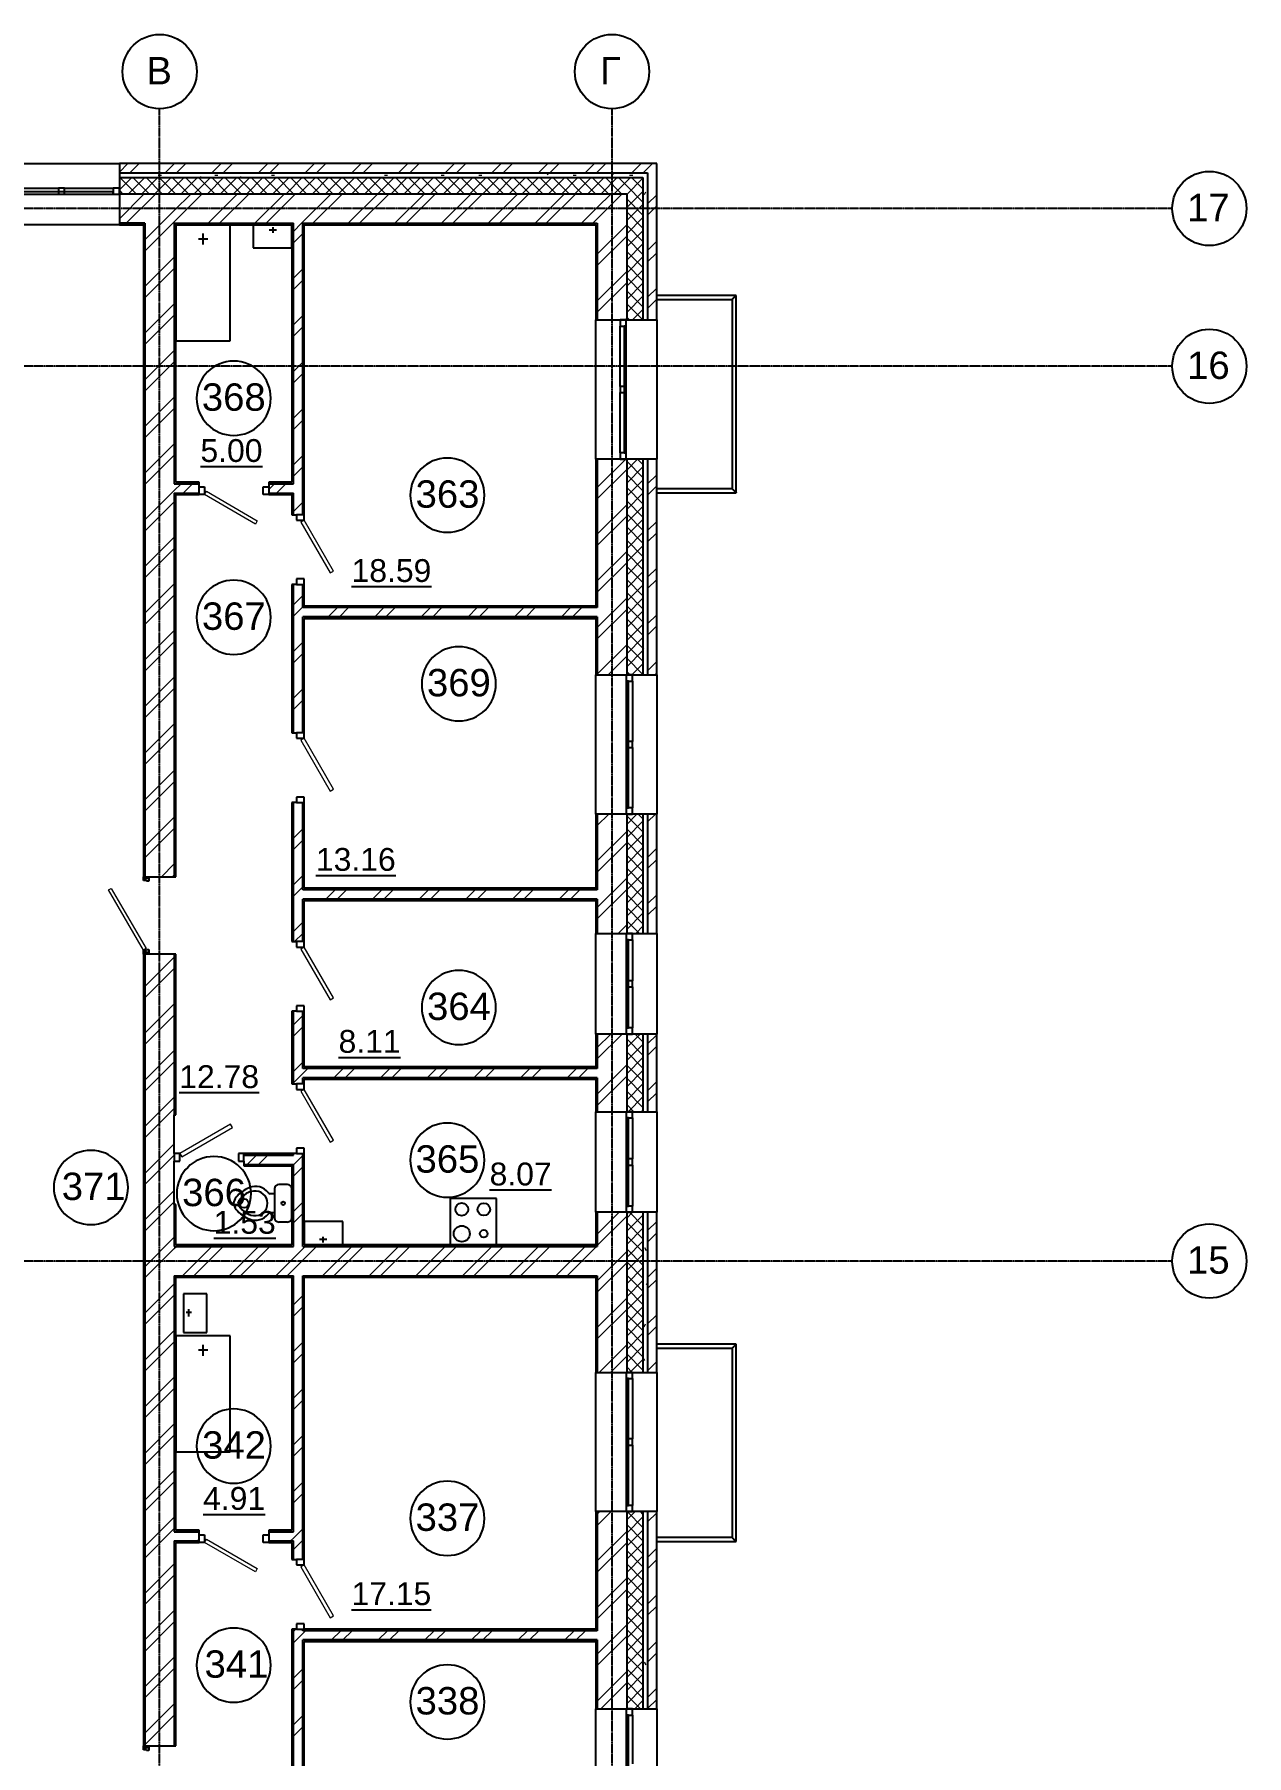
# Model space of a CAD drawing. Header units: millimetres. Extents: x -3463 to 813393, y -106315 to 159215.
# Drawn here: x 396802 to 412477, y 68909 to 91165 of the extents above; entities that cross this region are included whole.
import ezdxf

# ---------------------------------------------------------------- set-up
doc = ezdxf.new("R2010")
doc.units = ezdxf.units.MM
doc.linetypes.add('Линия сетки', pattern=[22.225, 12.7, -3.175, 3.175, -3.175])
doc.layers.add('AXIS_', color=252, linetype='Continuous')
doc.layers.add('PLANS_', color=252, linetype='Continuous')
doc.styles.add('arial', font='arial.ttf')
doc.styles.add('Arial_1', font='arial.ttf', dxfattribs={"height": 295.05988})

# ---------------------------------------------------------------- blocks, each defined once
blk = doc.blocks.new('A$Cb4756d35')
at = {"layer": 'AXIS_', "linetype": 'Линия сетки'}
for p, q in [((499, -53407), (499, 31376)), ((6349, -53407), (6349, 31376)), ((13594, 30085), (-14947, 30085)), ((13594, 28045), (-14947, 28045)), ((13594, 16475), (-14947, 16475))]:
    blk.add_line(p, q, dxfattribs=at)
at = {"layer": 'AXIS_'}
for centre in [(499, 31856), (6349, 31856), (14074, 30085), (14074, 28045), (14074, 16475)]:
    blk.add_circle(centre, 480, dxfattribs=at)
at = {"layer": 'PLANS_'}
for p, q in [((-1521, 30665), (-21, 30665)), ((-21, 30545), (6809, 30545)), ((6809, 30545), (6809, 28645)), ((-1441, 30350), (-811, 30350)), ((-101, 30300), (-1441, 30300)), ((-1441, 30270), (-101, 30270)), ((-731, 30350), (-811, 30350)), ((-811, 30350), (-811, 30270)), ((-811, 30270), (-731, 30270)), ((-731, 30270), (-731, 30350)), ((-731, 30350), (-101, 30350)), ((-21, 30350), (-101, 30350)), ((-101, 30350), (-101, 30270)), ((-101, 30270), (-101, 30300)), ((-101, 30270), (-21, 30270)), ((-21, 30485), (6749, 30485)), ((-21, 30270), (-21, 30350)), ((-21, 30275), (6539, 30275)), ((6539, 30275), (6539, 28645)), ((6749, 30485), (6749, 28645)), ((-21, 29875), (-1521, 29875)), ((309, 29895), (-21, 29895)), ((309, 29875), (289, 29875)), ((309, 29895), (309, 21445)), ((689, 29895), (2229, 29895)), ((689, 29895), (689, 26525)), ((689, 29875), (709, 29875)), ((2229, 29875), (2209, 29875)), ((2229, 26525), (2229, 29895)), ((2349, 29895), (6159, 29895)), ((2349, 26125), (2349, 29895)), ((2369, 29875), (2349, 29875)), ((6159, 29895), (6159, 28645)), ((7954, 28960), (6929, 28960)), ((7954, 26410), (7954, 28960)), ((6929, 28910), (7904, 28910)), ((7904, 28910), (7904, 26460)), ((6139, 26845), (6139, 28645)), ((6534, 28645), (6454, 28645)), ((6454, 28645), (6454, 28565)), ((6454, 28565), (6534, 28565)), ((6454, 27785), (6454, 28565)), ((6534, 28565), (6504, 28565)), ((6504, 28565), (6504, 26925)), ((6534, 28565), (6534, 28645)), ((6534, 26925), (6534, 28565)), ((6929, 28645), (6929, 26845)), ((6534, 27785), (6454, 27785)), ((6454, 27785), (6454, 27705)), ((6454, 27705), (6534, 27705)), ((6454, 26925), (6454, 27705)), ((6534, 27705), (6534, 27785)), ((6159, 26845), (6159, 24925)), ((6534, 26925), (6454, 26925)), ((6454, 26925), (6454, 26845)), ((6454, 26845), (6534, 26845)), ((6504, 26925), (6534, 26925)), ((6534, 26845), (6534, 26925)), ((6539, 26845), (6539, 24055)), ((6749, 26845), (6749, 24055)), ((6809, 26845), (6809, 24055)), ((689, 26525), (1009, 26525)), ((1009, 26485), (1079, 26485)), ((1009, 26385), (1009, 26485)), ((1079, 26485), (1079, 26385)), ((1839, 26485), (1909, 26485)), ((1839, 26385), (1839, 26485)), ((1909, 26525), (2229, 26525)), ((1909, 26485), (1909, 26385)), ((689, 26405), (1009, 26405)), ((689, 26405), (689, 21445)), ((1079, 26385), (1009, 26385)), ((1909, 26385), (1839, 26385)), ((1909, 26405), (2229, 26405)), ((2229, 26125), (2229, 26405)), ((7904, 26460), (6929, 26460)), ((6929, 26410), (7954, 26410)), ((2369, 26125), (2269, 26125)), ((2269, 26125), (2269, 26055)), ((2269, 26055), (2369, 26055)), ((2369, 26055), (2369, 26125)), ((2229, 23305), (2229, 25225)), ((2369, 25295), (2269, 25295)), ((2269, 25295), (2269, 25225)), ((2269, 25225), (2369, 25225)), ((2349, 24925), (2349, 25225)), ((2369, 25225), (2369, 25295)), ((6139, 24925), (6139, 24945)), ((6159, 24925), (2349, 24925)), ((2349, 23305), (2349, 24805)), ((6159, 24805), (2349, 24805)), ((6139, 24785), (6139, 24805)), ((6159, 24805), (6159, 24055)), ((6139, 22255), (6139, 24055)), ((6534, 24055), (6534, 23975)), ((6614, 24055), (6534, 24055)), ((6614, 23975), (6614, 24055)), ((6929, 24055), (6929, 22255)), ((6534, 23975), (6534, 22335)), ((6563, 23975), (6534, 23975)), ((6534, 23975), (6614, 23975)), ((6563, 22335), (6563, 23975)), ((6614, 23975), (6614, 23195)), ((2369, 23305), (2269, 23305)), ((2269, 23305), (2269, 23235)), ((2269, 23235), (2369, 23235)), ((2369, 23235), (2369, 23305)), ((6534, 23195), (6534, 23115)), ((6614, 23195), (6534, 23195)), ((6614, 23115), (6614, 23195)), ((6534, 23115), (6614, 23115)), ((6614, 23115), (6614, 22335)), ((2229, 20605), (2229, 22405)), ((2369, 22475), (2269, 22475)), ((2269, 22475), (2269, 22405)), ((2269, 22405), (2369, 22405)), ((2349, 21275), (2349, 22405)), ((2369, 22405), (2369, 22475)), ((6534, 22335), (6563, 22335)), ((6534, 22335), (6534, 22255)), ((6614, 22335), (6534, 22335)), ((6614, 22255), (6614, 22335)), ((6159, 22255), (6159, 21275)), ((6534, 22255), (6614, 22255)), ((6539, 22255), (6539, 20710)), ((6749, 22255), (6749, 20710)), ((6809, 22255), (6809, 20710)), ((289, 21445), (359, 21445)), ((289, 21425), (289, 21445)), ((289, 21425), (359, 21425)), ((289, 21395), (289, 21425)), ((359, 21425), (289, 21425)), ((329, 21395), (289, 21395)), ((329, 21385), (329, 21395)), ((359, 21385), (329, 21385)), ((359, 21445), (359, 21425)), ((359, 21425), (359, 21385)), ((6159, 21275), (2349, 21275)), ((2349, 20605), (2349, 21155)), ((6159, 21155), (2349, 21155)), ((6139, 21275), (6139, 21295)), ((6139, 21135), (6139, 21155)), ((6159, 21155), (6159, 20710)), ((6139, 19410), (6139, 20710)), ((6534, 20710), (6534, 20630)), ((6614, 20710), (6534, 20710)), ((6614, 20630), (6614, 20710)), ((6929, 20710), (6929, 19410)), ((289, 20495), (329, 20495)), ((289, 20465), (289, 20495)), ((329, 20505), (359, 20505)), ((329, 20495), (329, 20505)), ((359, 20505), (359, 20465)), ((2369, 20605), (2269, 20605)), ((2269, 20605), (2269, 20535)), ((2269, 20535), (2369, 20535)), ((2369, 20535), (2369, 20605)), ((6534, 20630), (6534, 19490)), ((6563, 20630), (6534, 20630)), ((6534, 20630), (6614, 20630)), ((6563, 19490), (6563, 20630)), ((6614, 20630), (6614, 20100)), ((359, 20465), (289, 20465)), ((289, 20465), (359, 20465)), ((289, 20445), (289, 20465)), ((359, 20445), (289, 20445)), ((309, 20445), (309, 10205)), ((359, 20465), (359, 20445)), ((689, 20445), (689, 18365)), ((6534, 20100), (6534, 20020)), ((6614, 20100), (6534, 20100)), ((6614, 20020), (6614, 20100)), ((6534, 20020), (6614, 20020)), ((6614, 20020), (6614, 19490)), ((2229, 18765), (2229, 19705)), ((2369, 19775), (2269, 19775)), ((2269, 19775), (2269, 19705)), ((2269, 19705), (2369, 19705)), ((2349, 18965), (2349, 19705)), ((2369, 19705), (2369, 19775)), ((6159, 19410), (6159, 18965)), ((6534, 19490), (6563, 19490)), ((6534, 19490), (6534, 19410)), ((6614, 19490), (6534, 19490)), ((6534, 19410), (6614, 19410)), ((6539, 19410), (6539, 18405)), ((6614, 19410), (6614, 19490)), ((6749, 19410), (6749, 18405)), ((6809, 19410), (6809, 18405)), ((6159, 18965), (2349, 18965)), ((6139, 18965), (6139, 18985)), ((2369, 18765), (2269, 18765)), ((2269, 18765), (2269, 18695)), ((2269, 18695), (2369, 18695)), ((2349, 18765), (2349, 18845)), ((6159, 18845), (2349, 18845)), ((2369, 18695), (2369, 18765)), ((6139, 18825), (6139, 18845)), ((6159, 18845), (6159, 18405)), ((6139, 17105), (6139, 18405)), ((6534, 18405), (6534, 18325)), ((6614, 18405), (6534, 18405)), ((6534, 18325), (6534, 17185)), ((6563, 18325), (6534, 18325)), ((6534, 18325), (6614, 18325)), ((6563, 17185), (6563, 18325)), ((6614, 18325), (6614, 18405)), ((6614, 18325), (6614, 17795)), ((6929, 18405), (6929, 17105)), ((759, 17865), (689, 17865)), ((689, 17865), (689, 17765)), ((759, 17765), (759, 17865)), ((1519, 17865), (1519, 17765)), ((1589, 17865), (1519, 17865)), ((1589, 17765), (1589, 17865)), ((1589, 17845), (2229, 17845)), ((2229, 17845), (2229, 17865)), ((2369, 17935), (2269, 17935)), ((2269, 17935), (2269, 17865)), ((2269, 17865), (2369, 17865)), ((2349, 16665), (2349, 17865)), ((2369, 17865), (2369, 17935)), ((689, 17765), (759, 17765)), ((1519, 17765), (1589, 17765)), ((1589, 17725), (2229, 17725)), ((2229, 16665), (2229, 17725)), ((6534, 17795), (6534, 17715)), ((6614, 17795), (6534, 17795)), ((6534, 17715), (6614, 17715)), ((6614, 17715), (6614, 17795)), ((6614, 17715), (6614, 17185)), ((1984, 17407), (1984, 17036)), ((2152, 17463), (2040, 17463)), ((2209, 17036), (2209, 17407)), ((689, 17205), (689, 16665)), ((1984, 17345), (1927, 17345)), ((6534, 17185), (6563, 17185)), ((6534, 17185), (6534, 17105)), ((6614, 17185), (6534, 17185)), ((6614, 17105), (6614, 17185)), ((1984, 17098), (1927, 17098)), ((2040, 16980), (2152, 16980)), ((6159, 17105), (6159, 16665)), ((6534, 17105), (6614, 17105)), ((6539, 17105), (6539, 15035)), ((6749, 17105), (6749, 15035)), ((6809, 17105), (6809, 15035)), ((689, 16665), (2229, 16665)), ((2349, 16665), (6159, 16665)), ((6139, 16665), (6139, 16685)), ((689, 16285), (2229, 16285)), ((689, 16285), (689, 12975)), ((2229, 12975), (2229, 16285)), ((2349, 16285), (6159, 16285)), ((2349, 12615), (2349, 16285)), ((6139, 16265), (6139, 16285)), ((6159, 16285), (6159, 15035)), ((7954, 15399), (6929, 15399)), ((7954, 12849), (7954, 15399)), ((6929, 15349), (7904, 15349)), ((7904, 15349), (7904, 12899)), ((6139, 13235), (6139, 15035)), ((6534, 15035), (6534, 14955)), ((6614, 15035), (6534, 15035)), ((6534, 14955), (6534, 13315)), ((6563, 14955), (6534, 14955)), ((6534, 14955), (6614, 14955)), ((6563, 13315), (6563, 14955)), ((6614, 14955), (6614, 15035)), ((6614, 14955), (6614, 14175)), ((6929, 15035), (6929, 13235)), ((6534, 14175), (6534, 14095)), ((6614, 14175), (6534, 14175)), ((6534, 14095), (6614, 14095)), ((6614, 14095), (6614, 14175)), ((6614, 14095), (6614, 13315)), ((6159, 13235), (6159, 11695)), ((6534, 13315), (6563, 13315)), ((6534, 13315), (6534, 13235)), ((6614, 13315), (6534, 13315)), ((6534, 13235), (6614, 13235)), ((6539, 13235), (6539, 10685)), ((6614, 13235), (6614, 13315)), ((6749, 13235), (6749, 10685)), ((6809, 13235), (6809, 10685)), ((689, 12975), (1009, 12975)), ((1009, 12935), (1079, 12935)), ((1009, 12835), (1009, 12935)), ((1079, 12935), (1079, 12835)), ((1839, 12935), (1909, 12935)), ((1839, 12835), (1839, 12935)), ((1909, 12975), (2229, 12975)), ((1909, 12935), (1909, 12835)), ((689, 12855), (1009, 12855)), ((689, 12855), (689, 10205)), ((1079, 12835), (1009, 12835)), ((1909, 12835), (1839, 12835)), ((1909, 12855), (2229, 12855)), ((2229, 12615), (2229, 12855)), ((7904, 12899), (6929, 12899)), ((6929, 12849), (7954, 12849)), ((2369, 12615), (2269, 12615)), ((2269, 12615), (2269, 12545)), ((2269, 12545), (2369, 12545)), ((2369, 12545), (2369, 12615)), ((2229, 9835), (2229, 11715)), ((2369, 11785), (2269, 11785)), ((2269, 11785), (2269, 11715)), ((2269, 11715), (2369, 11715)), ((2349, 11695), (2349, 11715)), ((6159, 11695), (2349, 11695)), ((2349, 9835), (2349, 11575)), ((6159, 11575), (2349, 11575)), ((2369, 11715), (2369, 11785)), ((6139, 11695), (6139, 11715)), ((6139, 11555), (6139, 11575)), ((6159, 11575), (6159, 10685)), ((6139, 9185), (6139, 10685)), ((6534, 10685), (6534, 10605)), ((6614, 10685), (6534, 10685)), ((6614, 10605), (6614, 10685)), ((6929, 10685), (6929, 9185)), ((6534, 10605), (6534, 9265)), ((6563, 10605), (6534, 10605)), ((6534, 10605), (6614, 10605)), ((6563, 9265), (6563, 10605)), ((6614, 10605), (6614, 9975)), ((289, 10205), (359, 10205)), ((289, 10185), (289, 10205)), ((289, 10185), (359, 10185)), ((289, 10155), (289, 10185)), ((359, 10185), (289, 10185)), ((329, 10155), (289, 10155)), ((329, 10145), (329, 10155)), ((359, 10145), (329, 10145)), ((359, 10205), (359, 10185)), ((359, 10185), (359, 10145))]:
    blk.add_line(p, q, dxfattribs=at)
at = {"layer": 'PLANS_', "linetype": 'Continuous', "lineweight": 9}
for p, q in [((-21, 30556), (88, 30665)), ((114, 30545), (234, 30665)), ((481, 30517), (521, 30517)), ((571, 30545), (691, 30665)), ((718, 30545), (838, 30665)), ((1036, 30485), (1028, 30500)), ((1175, 30545), (1295, 30665)), ((1212, 30517), (1253, 30517)), ((1321, 30545), (1441, 30665)), ((1552, 30500), (1544, 30485)), ((1778, 30545), (1898, 30665)), ((1925, 30545), (2045, 30665)), ((1944, 30517), (1984, 30517)), ((2382, 30545), (2502, 30665)), ((2528, 30545), (2648, 30665)), ((2985, 30545), (3105, 30665)), ((3132, 30545), (3252, 30665)), ((3407, 30517), (3447, 30517)), ((3589, 30545), (3709, 30665)), ((3735, 30545), (3855, 30665)), ((4138, 30517), (4179, 30517)), ((4192, 30545), (4312, 30665)), ((4338, 30545), (4458, 30665)), ((4626, 30517), (4666, 30517)), ((4796, 30545), (4916, 30665)), ((4942, 30545), (5062, 30665)), ((5399, 30545), (5519, 30665)), ((5524, 30516), (5507, 30545)), ((5545, 30545), (5665, 30665)), ((5802, 30545), (5797, 30537)), ((5845, 30517), (5886, 30517)), ((6003, 30545), (6123, 30665)), ((6149, 30545), (6269, 30665)), ((6362, 30539), (6341, 30504)), ((6577, 30517), (6617, 30517)), ((6606, 30545), (6726, 30665)), ((6752, 30545), (6809, 30601)), ((6809, 30601), (6872, 30665)), ((-21, 30326), (138, 30485)), ((24, 30275), (-21, 30321)), ((-21, 29952), (301, 30275)), ((194, 30275), (-16, 30485)), ((68, 29895), (448, 30275)), ((98, 30275), (308, 30485)), ((364, 30275), (154, 30485)), ((267, 30275), (477, 30485)), ((533, 30275), (323, 30485)), ((437, 30275), (647, 30485)), ((689, 30290), (493, 30485)), ((607, 30275), (689, 30357)), ((689, 30459), (663, 30485)), ((689, 30357), (817, 30485)), ((873, 30275), (689, 30459)), ((703, 30275), (689, 30290)), ((689, 30059), (905, 30275)), ((689, 29912), (1051, 30275)), ((777, 30275), (987, 30485)), ((1043, 30275), (833, 30485)), ((946, 30275), (1156, 30485)), ((1212, 30275), (1002, 30485)), ((1116, 30275), (1326, 30485)), ((1128, 29895), (1508, 30275)), ((1382, 30275), (1172, 30485)), ((1275, 29895), (1655, 30275)), ((1286, 30275), (1496, 30485)), ((1552, 30275), (1342, 30485)), ((1455, 30275), (1665, 30485)), ((1721, 30275), (1511, 30485)), ((1625, 30275), (1835, 30485)), ((1891, 30275), (1681, 30485)), ((1732, 29895), (2112, 30275)), ((1795, 30275), (2005, 30485)), ((2061, 30275), (1851, 30485)), ((1878, 29895), (2258, 30275)), ((1964, 30275), (2174, 30485)), ((2231, 30275), (2021, 30485)), ((2134, 30275), (2344, 30485)), ((2400, 30275), (2190, 30485)), ((2304, 30275), (2514, 30485)), ((2335, 29895), (2715, 30275)), ((2570, 30275), (2360, 30485)), ((2474, 30275), (2684, 30485)), ((2482, 29895), (2862, 30275)), ((2740, 30275), (2530, 30485)), ((2643, 30275), (2853, 30485)), ((2909, 30275), (2699, 30485)), ((2813, 30275), (3023, 30485)), ((3079, 30275), (2869, 30485)), ((2939, 29895), (3319, 30275)), ((2983, 30275), (3193, 30485)), ((3249, 30275), (3039, 30485)), ((3085, 29895), (3465, 30275)), ((3152, 30275), (3362, 30485)), ((3418, 30275), (3208, 30485)), ((3322, 30275), (3532, 30485)), ((3588, 30275), (3378, 30485)), ((3492, 30275), (3702, 30485)), ((3542, 29895), (3922, 30275)), ((3758, 30275), (3548, 30485)), ((3662, 30275), (3872, 30485)), ((3688, 29895), (4068, 30275)), ((3928, 30275), (3718, 30485)), ((3831, 30275), (4041, 30485)), ((4097, 30275), (3887, 30485)), ((4001, 30275), (4211, 30485)), ((4267, 30275), (4057, 30485)), ((4146, 29895), (4526, 30275)), ((4171, 30275), (4381, 30485)), ((4437, 30275), (4227, 30485)), ((4292, 29895), (4672, 30275)), ((4340, 30275), (4550, 30485)), ((4606, 30275), (4396, 30485)), ((4510, 30275), (4720, 30485)), ((4776, 30275), (4566, 30485)), ((4680, 30275), (4890, 30485)), ((4946, 30275), (4736, 30485)), ((4749, 29895), (5129, 30275)), ((4849, 30275), (5059, 30485)), ((4895, 29895), (5275, 30275)), ((5116, 30275), (4906, 30485)), ((5019, 30275), (5229, 30485)), ((5285, 30275), (5075, 30485)), ((5189, 30275), (5399, 30485)), ((5455, 30275), (5245, 30485)), ((5353, 29895), (5733, 30275)), ((5359, 30275), (5569, 30485)), ((5625, 30275), (5415, 30485)), ((5499, 29895), (5879, 30275)), ((5528, 30275), (5738, 30485)), ((5794, 30275), (5584, 30485)), ((5698, 30275), (5908, 30485)), ((5964, 30275), (5754, 30485)), ((5868, 30275), (6078, 30485)), ((6134, 30275), (5924, 30485)), ((6037, 30275), (6247, 30485)), ((6303, 30275), (6093, 30485)), ((6159, 30098), (6336, 30275)), ((6159, 29951), (6482, 30275)), ((6207, 30275), (6417, 30485)), ((6473, 30275), (6263, 30485)), ((6377, 30275), (6539, 30437)), ((6539, 30379), (6433, 30485)), ((6539, 30437), (6587, 30485)), ((6539, 30267), (6749, 30477)), ((6749, 30169), (6539, 30379)), ((6539, 30097), (6749, 30307)), ((6749, 30339), (6603, 30485)), ((6784, 30295), (6764, 30260)), ((525, 29895), (689, 30059)), ((5956, 29895), (6159, 30098)), ((6749, 30000), (6539, 30210)), ((6539, 29928), (6749, 30138)), ((6809, 30144), (6929, 30264)), ((6809, 29998), (6929, 30118)), ((309, 29679), (525, 29895)), ((309, 29532), (671, 29895)), ((671, 29895), (689, 29912)), ((2229, 29788), (2335, 29895)), ((2608, 29890), (2599, 29875)), ((5890, 29882), (5882, 29895)), ((5990, 29895), (5978, 29875)), ((6102, 29895), (6159, 29951)), ((6159, 29494), (6539, 29874)), ((6749, 29830), (6539, 30040)), ((6539, 29758), (6749, 29968)), ((6749, 29660), (6539, 29870)), ((2229, 29642), (2349, 29762)), ((6159, 29348), (6539, 29728)), ((6539, 29588), (6749, 29798)), ((6749, 29491), (6539, 29701)), ((6539, 29419), (6749, 29629)), ((6751, 29751), (6749, 29746)), ((6809, 29541), (6929, 29661)), ((309, 29075), (689, 29455)), ((6749, 29321), (6539, 29531)), ((6539, 29249), (6749, 29459)), ((6809, 29394), (6929, 29514)), ((309, 28929), (689, 29309)), ((2229, 29185), (2349, 29305)), ((2229, 29039), (2349, 29159)), ((6159, 29212), (6154, 29205)), ((6159, 28891), (6539, 29271)), ((6749, 29151), (6539, 29361)), ((6539, 29079), (6749, 29289)), ((6749, 28981), (6539, 29191)), ((6159, 28929), (6146, 28950)), ((6159, 28744), (6539, 29124)), ((6539, 28909), (6749, 29119)), ((6749, 28812), (6539, 29022)), ((6539, 28740), (6749, 28950)), ((6809, 28937), (6929, 29057)), ((309, 28472), (689, 28852)), ((6746, 28645), (6539, 28852)), ((6614, 28645), (6749, 28780)), ((6809, 28791), (6929, 28911)), ((309, 28326), (689, 28706)), ((2229, 28581), (2349, 28701)), ((2229, 28435), (2349, 28555)), ((6517, 28645), (6539, 28667)), ((6576, 28645), (6539, 28682)), ((309, 27868), (689, 28248)), ((309, 27722), (689, 28102)), ((2229, 27978), (2349, 28098)), ((2229, 27832), (2349, 27952)), ((309, 27265), (689, 27645)), ((309, 27119), (689, 27499)), ((2229, 27374), (2349, 27494)), ((2229, 27228), (2349, 27348)), ((309, 26661), (689, 27041)), ((309, 26515), (689, 26895)), ((2229, 26771), (2349, 26891)), ((2229, 26625), (2349, 26745)), ((6159, 26477), (6527, 26845)), ((6159, 26330), (6539, 26710)), ((6539, 26703), (6680, 26845)), ((6749, 26606), (6539, 26816)), ((6539, 26534), (6749, 26744)), ((6749, 26775), (6679, 26845)), ((689, 26438), (776, 26525)), ((802, 26405), (922, 26525)), ((1909, 26451), (1983, 26525)), ((2009, 26405), (2129, 26525)), ((6749, 26436), (6539, 26646)), ((6539, 26364), (6749, 26574)), ((6809, 26523), (6929, 26643)), ((6809, 26377), (6929, 26497)), ((309, 26058), (689, 26438)), ((309, 25912), (689, 26292)), ((2229, 26168), (2349, 26288)), ((6749, 26266), (6539, 26476)), ((6539, 26194), (6749, 26404)), ((6749, 26096), (6539, 26306)), ((6752, 26438), (6749, 26444)), ((2332, 26125), (2349, 26141)), ((6159, 25873), (6539, 26253)), ((6159, 25727), (6539, 26107)), ((6539, 26024), (6749, 26234)), ((6749, 25927), (6539, 26137)), ((6539, 25855), (6749, 26065)), ((6809, 25920), (6929, 26040)), ((309, 25454), (689, 25834)), ((6749, 25757), (6539, 25967)), ((6539, 25685), (6749, 25895)), ((6809, 25773), (6929, 25893)), ((309, 25308), (689, 25688)), ((6159, 25270), (6539, 25650)), ((6749, 25587), (6539, 25797)), ((6539, 25515), (6749, 25725)), ((6749, 25418), (6539, 25628)), ((6159, 25123), (6539, 25503)), ((6539, 25346), (6749, 25556)), ((6749, 25248), (6539, 25458)), ((6539, 25176), (6749, 25386)), ((6809, 25316), (6929, 25436)), ((309, 24851), (689, 25231)), ((6749, 25078), (6539, 25288)), ((6539, 25006), (6749, 25216)), ((6809, 25170), (6929, 25290)), ((309, 24705), (689, 25085)), ((2229, 24961), (2349, 25081)), ((2229, 24814), (2349, 24934)), ((6159, 24666), (6539, 25046)), ((6749, 24909), (6539, 25119)), ((6539, 24836), (6749, 25046)), ((6749, 24739), (6539, 24949)), ((2677, 24805), (2797, 24925)), ((2823, 24805), (2943, 24925)), ((3280, 24805), (3400, 24925)), ((3426, 24805), (3546, 24925)), ((3883, 24805), (4003, 24925)), ((4030, 24805), (4150, 24925)), ((4487, 24805), (4607, 24925)), ((4633, 24805), (4753, 24925)), ((5090, 24805), (5210, 24925)), ((5237, 24805), (5357, 24925)), ((5694, 24805), (5814, 24925)), ((5840, 24805), (5960, 24925)), ((6159, 24520), (6539, 24900)), ((6539, 24667), (6749, 24877)), ((6749, 24569), (6539, 24779)), ((6539, 24497), (6749, 24707)), ((6809, 24713), (6929, 24833)), ((309, 24248), (689, 24628)), ((6749, 24399), (6539, 24609)), ((6539, 24327), (6749, 24537)), ((6809, 24567), (6929, 24687)), ((309, 24101), (689, 24481)), ((2229, 24357), (2349, 24477)), ((2229, 24211), (2349, 24331)), ((6159, 24063), (6539, 24443)), ((6297, 24055), (6539, 24297)), ((6749, 24230), (6539, 24440)), ((6539, 24158), (6749, 24368)), ((6749, 24060), (6539, 24270)), ((6758, 24398), (6749, 24382)), ((6584, 24055), (6539, 24100)), ((6606, 24055), (6749, 24198)), ((6809, 24109), (6929, 24229)), ((6901, 24055), (6929, 24083)), ((309, 23644), (689, 24024)), ((309, 23498), (689, 23878)), ((2229, 23754), (2349, 23874)), ((2229, 23607), (2349, 23727)), ((309, 23041), (689, 23421)), ((309, 22894), (689, 23274)), ((309, 22437), (689, 22817)), ((309, 22291), (689, 22671)), ((2229, 22400), (2233, 22405)), ((309, 21834), (689, 22214)), ((309, 21687), (689, 22067)), ((2229, 21943), (2349, 22063)), ((6159, 22252), (6161, 22255)), ((6159, 22106), (6308, 22255)), ((6539, 22121), (6672, 22255)), ((6749, 22024), (6539, 22234)), ((6539, 21951), (6749, 22161)), ((6749, 21854), (6539, 22064)), ((6749, 22193), (6687, 22255)), ((6809, 22153), (6911, 22255)), ((2229, 21797), (2349, 21917)), ((6159, 21649), (6539, 22029)), ((6159, 21503), (6539, 21883)), ((6539, 21782), (6749, 21992)), ((6749, 21684), (6539, 21894)), ((6539, 21612), (6749, 21822)), ((6809, 21695), (6929, 21815)), ((523, 21445), (689, 21610)), ((6749, 21514), (6539, 21724)), ((6539, 21442), (6749, 21652)), ((6809, 21549), (6929, 21669)), ((670, 21445), (689, 21464)), ((2229, 21340), (2349, 21460)), ((6159, 21045), (6539, 21425)), ((6749, 21345), (6539, 21555)), ((6539, 21273), (6749, 21483)), ((6749, 21175), (6539, 21385)), ((2229, 21193), (2349, 21313)), ((2647, 21155), (2767, 21275)), ((2794, 21155), (2914, 21275)), ((3251, 21155), (3371, 21275)), ((3397, 21155), (3517, 21275)), ((3854, 21155), (3974, 21275)), ((4001, 21155), (4121, 21275)), ((4458, 21155), (4578, 21275)), ((4604, 21155), (4724, 21275)), ((5061, 21155), (5181, 21275)), ((5208, 21155), (5328, 21275)), ((5665, 21155), (5785, 21275)), ((5811, 21155), (5931, 21275)), ((6159, 20899), (6539, 21279)), ((6539, 21103), (6749, 21313)), ((6749, 21005), (6539, 21215)), ((6539, 20933), (6749, 21143)), ((6809, 21092), (6929, 21212)), ((6749, 20836), (6539, 21046)), ((6539, 20764), (6749, 20974)), ((6809, 20946), (6929, 21066)), ((2229, 20736), (2349, 20856)), ((2244, 20605), (2349, 20710)), ((6427, 20710), (6539, 20822)), ((6704, 20710), (6539, 20876)), ((6655, 20710), (6749, 20804)), ((309, 20023), (689, 20403)), ((309, 19877), (689, 20257)), ((309, 19420), (689, 19800)), ((309, 19273), (689, 19653)), ((2229, 19529), (2349, 19649)), ((2229, 19383), (2349, 19503)), ((6159, 19235), (6334, 19410)), ((6159, 19089), (6480, 19410)), ((6539, 19406), (6543, 19410)), ((6539, 19236), (6712, 19410)), ((6749, 19308), (6647, 19410)), ((6809, 19282), (6929, 19402)), ((309, 18816), (689, 19196)), ((6749, 19139), (6539, 19349)), ((6539, 19067), (6749, 19277)), ((6749, 18969), (6539, 19179)), ((6809, 19135), (6929, 19255)), ((309, 18670), (689, 19050)), ((2229, 18926), (2349, 19046)), ((2349, 18900), (2414, 18965)), ((2751, 18845), (2871, 18965)), ((2898, 18845), (3018, 18965)), ((3355, 18845), (3475, 18965)), ((3501, 18845), (3621, 18965)), ((3958, 18845), (4078, 18965)), ((4104, 18845), (4224, 18965)), ((4562, 18845), (4682, 18965)), ((4708, 18845), (4828, 18965)), ((5165, 18845), (5285, 18965)), ((5311, 18845), (5431, 18965)), ((5769, 18845), (5889, 18965)), ((5915, 18845), (6035, 18965)), ((6159, 18632), (6539, 19012)), ((6539, 18897), (6749, 19107)), ((6749, 18799), (6539, 19009)), ((6539, 18727), (6749, 18937)), ((2229, 18780), (2349, 18900)), ((6159, 18485), (6539, 18865)), ((6749, 18629), (6539, 18839)), ((6539, 18557), (6749, 18767)), ((6809, 18678), (6929, 18798)), ((309, 18213), (689, 18593)), ((6749, 18460), (6539, 18670)), ((6633, 18405), (6539, 18500)), ((6556, 18405), (6749, 18598)), ((6809, 18532), (6929, 18652)), ((309, 18067), (689, 18447)), ((6536, 18405), (6539, 18408)), ((6726, 18405), (6749, 18428)), ((309, 17609), (689, 17989)), ((309, 17463), (689, 17843)), ((1631, 17725), (1751, 17845)), ((1778, 17725), (1898, 17845)), ((2229, 17719), (2349, 17839)), ((2229, 17573), (2349, 17693)), ((309, 17006), (689, 17386)), ((309, 16860), (689, 17240)), ((2229, 17115), (2349, 17235)), ((2229, 16969), (2349, 17089)), ((6159, 16821), (6442, 17105)), ((6159, 16675), (6539, 17055)), ((6539, 17030), (6614, 17105)), ((6539, 16860), (6749, 17070)), ((6749, 16763), (6539, 16973)), ((6749, 16932), (6576, 17105)), ((6749, 17102), (6746, 17105)), ((6755, 17078), (6749, 17067)), ((6809, 16868), (6929, 16988)), ((309, 16402), (689, 16782)), ((6539, 16691), (6749, 16901)), ((6749, 16593), (6539, 16803)), ((6539, 16521), (6749, 16731)), ((6809, 16721), (6929, 16841)), ((309, 16256), (689, 16636)), ((689, 16636), (718, 16665)), ((795, 16285), (1175, 16665)), ((941, 16285), (1321, 16665)), ((1398, 16285), (1778, 16665)), ((1544, 16285), (1924, 16665)), ((2002, 16285), (2382, 16665)), ((2148, 16285), (2528, 16665)), ((2605, 16285), (2985, 16665)), ((2751, 16285), (3131, 16665)), ((3209, 16285), (3589, 16665)), ((3355, 16285), (3735, 16665)), ((3812, 16285), (4192, 16665)), ((3958, 16285), (4338, 16665)), ((4416, 16285), (4796, 16665)), ((4562, 16285), (4942, 16665)), ((5019, 16285), (5399, 16665)), ((5165, 16285), (5545, 16665)), ((5622, 16285), (6002, 16665)), ((5769, 16285), (6149, 16665)), ((6159, 16218), (6539, 16598)), ((6749, 16423), (6539, 16633)), ((6539, 16351), (6749, 16561)), ((6795, 16609), (6775, 16644)), ((6159, 16249), (6142, 16278)), ((6159, 16071), (6539, 16451)), ((6749, 16254), (6539, 16464)), ((6539, 16182), (6749, 16392)), ((6749, 16084), (6539, 16294)), ((6809, 16264), (6929, 16384)), ((309, 15799), (689, 16179)), ((309, 15653), (689, 16033)), ((2229, 15908), (2349, 16028)), ((6539, 16012), (6749, 16222)), ((6749, 15914), (6539, 16124)), ((6539, 15842), (6749, 16052)), ((6809, 16195), (6792, 16166)), ((6809, 16098), (6808, 16099)), ((6809, 16118), (6929, 16238)), ((2229, 15762), (2349, 15882)), ((6159, 15614), (6539, 15994)), ((6159, 15468), (6539, 15848)), ((6749, 15744), (6539, 15954)), ((6539, 15672), (6749, 15882)), ((6749, 15575), (6539, 15785)), ((6539, 15503), (6749, 15713)), ((6749, 15405), (6539, 15615)), ((6779, 15657), (6759, 15622)), ((6809, 15661), (6929, 15781)), ((6809, 15514), (6929, 15634)), ((309, 15195), (689, 15575)), ((309, 15049), (689, 15429)), ((2229, 15305), (2349, 15425)), ((6183, 15035), (6539, 15391)), ((6539, 15333), (6749, 15543)), ((6749, 15235), (6539, 15445)), ((6539, 15163), (6749, 15373)), ((2229, 15159), (2349, 15279)), ((6329, 15035), (6539, 15244)), ((6749, 15066), (6539, 15276)), ((6580, 15035), (6749, 15204)), ((6772, 15187), (6751, 15222)), ((6809, 15057), (6929, 15177)), ((309, 14592), (689, 14972)), ((6609, 15035), (6539, 15106)), ((309, 14446), (689, 14826)), ((2229, 14702), (2349, 14822)), ((2229, 14555), (2349, 14675)), ((309, 13988), (689, 14368)), ((309, 13842), (689, 14222)), ((2229, 14098), (2349, 14218)), ((2229, 13952), (2349, 14072)), ((309, 13385), (689, 13765)), ((309, 13239), (689, 13619)), ((2229, 13495), (2349, 13615)), ((2229, 13348), (2349, 13468)), ((309, 12782), (689, 13162)), ((6159, 13200), (6193, 13235)), ((6159, 13054), (6340, 13235)), ((6539, 13127), (6647, 13235)), ((6539, 12957), (6749, 13167)), ((6749, 13029), (6543, 13235)), ((6749, 13199), (6712, 13235)), ((6809, 13101), (6929, 13221)), ((309, 12635), (689, 13015)), ((2229, 12891), (2349, 13011)), ((6159, 12597), (6539, 12977)), ((6749, 12859), (6539, 13069)), ((6539, 12787), (6749, 12997)), ((986, 12855), (1009, 12878)), ((2192, 12855), (2229, 12891)), ((2229, 12745), (2349, 12865)), ((6159, 12451), (6539, 12831)), ((6749, 12690), (6539, 12900)), ((6539, 12618), (6749, 12828)), ((6749, 12520), (6539, 12730)), ((6809, 12643), (6929, 12763)), ((309, 12178), (689, 12558)), ((6539, 12448), (6749, 12658)), ((6749, 12350), (6539, 12560)), ((6539, 12278), (6749, 12488)), ((6809, 12497), (6929, 12617)), ((309, 12032), (689, 12412)), ((6159, 11993), (6539, 12373)), ((6749, 12181), (6539, 12391)), ((6539, 12109), (6749, 12319)), ((6159, 11847), (6539, 12227)), ((6749, 12011), (6539, 12221)), ((6539, 11939), (6749, 12149)), ((6749, 11841), (6539, 12051)), ((6809, 12040), (6929, 12160)), ((309, 11575), (689, 11955)), ((309, 11428), (689, 11808)), ((6539, 11769), (6749, 11979)), ((6749, 11671), (6539, 11881)), ((6539, 11599), (6749, 11809)), ((6809, 11894), (6929, 12014)), ((2229, 11684), (2259, 11715)), ((2229, 11538), (2349, 11658)), ((2349, 11658), (2386, 11695)), ((2723, 11575), (2843, 11695)), ((2869, 11575), (2989, 11695)), ((3326, 11575), (3446, 11695)), ((3473, 11575), (3593, 11695)), ((3930, 11575), (4050, 11695)), ((4076, 11575), (4196, 11695)), ((4533, 11575), (4653, 11695)), ((4680, 11575), (4800, 11695)), ((5137, 11575), (5257, 11695)), ((5283, 11575), (5403, 11695)), ((5740, 11575), (5860, 11695)), ((5887, 11575), (6007, 11695)), ((6159, 11390), (6539, 11770)), ((6159, 11244), (6539, 11624)), ((6749, 11502), (6539, 11712)), ((6539, 11430), (6749, 11640)), ((309, 10971), (689, 11351)), ((6749, 11332), (6539, 11542)), ((6539, 11260), (6749, 11470)), ((6749, 11162), (6539, 11372)), ((6809, 11436), (6929, 11556)), ((6809, 11290), (6929, 11410)), ((309, 10825), (689, 11205)), ((2229, 11081), (2349, 11201)), ((6159, 10786), (6539, 11166)), ((6539, 11090), (6749, 11300)), ((6749, 10993), (6539, 11203)), ((6539, 10921), (6749, 11131)), ((6789, 11255), (6769, 11290)), ((2229, 10934), (2349, 11054)), ((6156, 10890), (6139, 10919)), ((6203, 10685), (6539, 11020)), ((6749, 10823), (6539, 11033)), ((6539, 10751), (6749, 10961)), ((6809, 10833), (6929, 10953)), ((309, 10368), (689, 10748)), ((6717, 10685), (6539, 10863)), ((6547, 10685), (6539, 10694)), ((6642, 10685), (6749, 10791)), ((6809, 10687), (6929, 10807)), ((309, 10221), (689, 10601)), ((2229, 10477), (2349, 10597)), ((2229, 10331), (2349, 10451))]:
    blk.add_line(p, q, dxfattribs=at)
at = {"layer": 'PLANS_', "lineweight": 25}
for p, q in [((-21, 30665), (-21, 29875)), ((6929, 30665), (-21, 30665)), ((6929, 28645), (6929, 30665)), ((-21, 29875), (289, 29875)), ((289, 29875), (289, 21445)), ((709, 29875), (2209, 29875)), ((709, 26545), (709, 29875)), ((2209, 29875), (2209, 26545)), ((2369, 29875), (6139, 29875)), ((2369, 26125), (2369, 29875)), ((6139, 29875), (6139, 28645)), ((6139, 28645), (6929, 28645)), ((6929, 26845), (6139, 26845)), ((6139, 26845), (6139, 24945)), ((6929, 24055), (6929, 26845)), ((1009, 26545), (709, 26545)), ((1009, 26485), (1009, 26545)), ((2209, 26545), (1909, 26545)), ((1909, 26545), (1909, 26485)), ((709, 26385), (1009, 26385)), ((709, 21445), (709, 26385)), ((1909, 26385), (2209, 26385)), ((2209, 26385), (2209, 26125)), ((2209, 26125), (2269, 26125)), ((2209, 25225), (2209, 23305)), ((2269, 25225), (2209, 25225)), ((2369, 24945), (2369, 25225)), ((6139, 24945), (2369, 24945)), ((2369, 23305), (2369, 24785)), ((2369, 24785), (6139, 24785)), ((6139, 24785), (6139, 24055)), ((6139, 24055), (6929, 24055)), ((2209, 23305), (2269, 23305)), ((2209, 22405), (2209, 20605)), ((2269, 22405), (2209, 22405)), ((2369, 21295), (2369, 22405)), ((6929, 22255), (6139, 22255)), ((6139, 22255), (6139, 21295)), ((6929, 20710), (6929, 22255)), ((359, 21445), (709, 21445)), ((6139, 21295), (2369, 21295)), ((2369, 20605), (2369, 21135)), ((2369, 21135), (6139, 21135)), ((6139, 21135), (6139, 20710)), ((6139, 20710), (6929, 20710)), ((2209, 20605), (2269, 20605)), ((289, 20445), (289, 10205)), ((709, 20445), (359, 20445)), ((709, 18365), (709, 20445)), ((2209, 19705), (2209, 18765)), ((2269, 19705), (2209, 19705)), ((2369, 18985), (2369, 19705)), ((6929, 19410), (6139, 19410)), ((6139, 19410), (6139, 18985)), ((6929, 18405), (6929, 19410)), ((6139, 18985), (2369, 18985)), ((2209, 18765), (2269, 18765)), ((2369, 18765), (2369, 18825)), ((2369, 18825), (6139, 18825)), ((6139, 18825), (6139, 18405)), ((689, 17865), (689, 18365)), ((689, 18365), (709, 18365)), ((6139, 18405), (6929, 18405)), ((2269, 17865), (1589, 17865)), ((2369, 16685), (2369, 17865)), ((689, 17205), (689, 17765)), ((1589, 17765), (1589, 17705)), ((1589, 17705), (2209, 17705)), ((2209, 17705), (2209, 16685)), ((709, 17205), (689, 17205)), ((709, 16685), (709, 17205)), ((6929, 17105), (6139, 17105)), ((6139, 17105), (6139, 16685)), ((6929, 15035), (6929, 17105)), ((2209, 16685), (709, 16685)), ((6139, 16685), (2369, 16685)), ((709, 16265), (2209, 16265)), ((709, 12995), (709, 16265)), ((2209, 16265), (2209, 12995)), ((2369, 16265), (6139, 16265)), ((2369, 12615), (2369, 16265)), ((6139, 16265), (6139, 15035)), ((6139, 15035), (6929, 15035)), ((6929, 13235), (6139, 13235)), ((6139, 13235), (6139, 11715)), ((6929, 10685), (6929, 13235)), ((1009, 12995), (709, 12995)), ((1009, 12935), (1009, 12995)), ((2209, 12995), (1909, 12995)), ((1909, 12995), (1909, 12935)), ((709, 12835), (1009, 12835)), ((709, 10205), (709, 12835)), ((1909, 12835), (2209, 12835)), ((2209, 12835), (2209, 12615)), ((2209, 12615), (2269, 12615)), ((2209, 11715), (2209, 9835)), ((2269, 11715), (2209, 11715)), ((6139, 11715), (2369, 11715)), ((2369, 9835), (2369, 11555)), ((2369, 11555), (6139, 11555)), ((6139, 11555), (6139, 10685)), ((6139, 10685), (6929, 10685)), ((359, 10205), (709, 10205))]:
    blk.add_line(p, q, dxfattribs=at)
at = {"layer": 'PLANS_', "lineweight": -3}
for p, q in [((1409, 29875), (709, 29875)), ((709, 29875), (709, 28375)), ((1409, 28375), (1409, 29875)), ((1709, 29875), (1709, 29575)), ((2209, 29875), (1709, 29875)), ((1967, 29770), (1967, 29844)), ((2209, 29575), (2209, 29875)), ((1122, 29690), (1001, 29690)), ((1062, 29619), (1062, 29761)), ((1917, 29808), (2010, 29808)), ((1709, 29575), (2209, 29575)), ((709, 28375), (1409, 28375)), ((4854, 17285), (4254, 17285)), ((4254, 17285), (4254, 16685)), ((4854, 16685), (4854, 17285)), ((2869, 16985), (2369, 16985)), ((2369, 16985), (2369, 16685)), ((2869, 16685), (2869, 16985)), ((2660, 16752), (2567, 16752)), ((2610, 16790), (2610, 16716)), ((4406, 16828), (4406, 16828)), ((2369, 16685), (2869, 16685)), ((4254, 16685), (4854, 16685)), ((1109, 16050), (809, 16050)), ((809, 16050), (809, 15550)), ((1109, 15550), (1109, 16050)), ((913, 15808), (840, 15808)), ((876, 15758), (876, 15851)), ((1409, 15507), (709, 15507)), ((709, 15507), (709, 14007)), ((809, 15550), (1109, 15550)), ((1062, 15251), (1062, 15393)), ((1409, 14007), (1409, 15507)), ((1122, 15322), (1001, 15322)), ((709, 14007), (1409, 14007))]:
    blk.add_line(p, q, dxfattribs=at)
at = {"layer": 'PLANS_', "lineweight": 13}
for p, q in [((1079, 26385), (1104, 26428)), ((1737, 26005), (1079, 26385)), ((1104, 26428), (1762, 26048)), ((1762, 26048), (1737, 26005)), ((2369, 26055), (2325, 26030)), ((2749, 25397), (2369, 26055)), ((2325, 26030), (2705, 25372)), ((2705, 25372), (2749, 25397)), ((2369, 23235), (2325, 23210)), ((2325, 23210), (2705, 22552)), ((2749, 22577), (2369, 23235)), ((2705, 22552), (2749, 22577)), ((-161, 21274), (-127, 21294)), ((289, 20495), (-161, 21274)), ((-127, 21294), (323, 20515)), ((323, 20515), (289, 20495)), ((2369, 20535), (2325, 20510)), ((2325, 20510), (2705, 19852)), ((2749, 19877), (2369, 20535)), ((2705, 19852), (2749, 19877)), ((2369, 18695), (2325, 18670)), ((2749, 18037), (2369, 18695)), ((2325, 18670), (2705, 18012)), ((1417, 18245), (759, 17865)), ((784, 17822), (1442, 18202)), ((1442, 18202), (1417, 18245)), ((2705, 18012), (2749, 18037)), ((759, 17865), (784, 17822)), ((1079, 12835), (1104, 12878)), ((1737, 12455), (1079, 12835)), ((1104, 12878), (1762, 12498)), ((1762, 12498), (1737, 12455)), ((2369, 12545), (2325, 12520)), ((2325, 12520), (2705, 11862)), ((2749, 11887), (2369, 12545)), ((2705, 11862), (2749, 11887))]:
    blk.add_line(p, q, dxfattribs=at)
at = {"layer": 'PLANS_'}
for centre, radius in [((1590, 17222), 57.4), ((2096, 17222), 22.5)]:
    blk.add_circle(centre, radius, dxfattribs=at)
at = {"layer": 'PLANS_', "lineweight": -3}
for centre, radius in [((4406, 17143), 82.8), ((4691, 17143), 80.6), ((4406, 16828), 103), ((4691, 16828), 49.4)]:
    blk.add_circle(centre, radius, dxfattribs=at)
at = {"layer": 'PLANS_'}
for centre, radius, start, end in [((1457, 27632), 480, 0, 180), ((1457, 27632), 480, 180, 0), ((4220, 26378), 480, 0, 180), ((4220, 26378), 480, 180, 0), ((1457, 24799), 480, 0, 180), ((1457, 24799), 480, 180, 0), ((4368, 23939), 480, 0, 180), ((4368, 23939), 480, 180, 0), ((4368, 19754), 480, 0, 180), ((4368, 19754), 480, 180, 0), ((4220, 17780), 480, 0, 180), ((-390, 17426), 480, 0, 180), ((1201, 17347), 480, 0, 180), ((4220, 17780), 480, 180, 0), ((-390, 17426), 480, 180, 0), ((1828, 17014), 444, 112.6199, 139.8878), ((1747, 17127), 255, 97.6281, 158.1218), ((1738, 17231), 209, 36.8699, 112.6199), ((1735, 17222), 159, 0, 97.6281), ((2040, 17407), 56.2, 90, 180), ((2152, 17407), 56.2, 0, 90), ((1201, 17347), 480, 180, 0), ((1601, 17205), 147, 139.8878, 173.715), ((1601, 17238), 147, 186.285, 220.1122), ((1828, 17429), 444, 220.1122, 247.3801), ((1747, 17316), 255, 201.8782, 262.3719), ((1735, 17222), 159, 262.3719, 0), ((1927, 17373), 28.1, 216.8699, 270), ((1738, 17212), 209, 247.3801, 323.1301), ((1927, 17070), 28.1, 90, 143.1301), ((2040, 17036), 56.2, 180, 270), ((2152, 17036), 56.2, 270, 0), ((1457, 14082), 480, 0, 180), ((1457, 14082), 480, 180, 0), ((4220, 13148), 480, 0, 180), ((4220, 13148), 480, 180, 0), ((1457, 11249), 480, 0, 180), ((1457, 11249), 480, 180, 0), ((4220, 10774), 480, 0, 180), ((4220, 10774), 480, 180, 0)]:
    blk.add_arc(centre, radius, start, end, dxfattribs=at)
for points in [[(7904, 28910), (7904, 28910), (7904, 28910), (7905, 28912), (7907, 28913), (7908, 28915), (7910, 28916), (7911, 28918), (7913, 28920), (7916, 28922), (7917, 28924), (7919, 28925), (7921, 28927), (7922, 28929), (7924, 28930), (7925, 28932), (7927, 28933), (7929, 28935), (7930, 28937), (7932, 28938), (7933, 28940), (7935, 28942), (7937, 28943), (7938, 28945), (7940, 28946), (7941, 28948), (7942, 28949), (7944, 28951), (7946, 28952), (7947, 28954), (7949, 28955), (7950, 28957), (7952, 28958), (7953, 28960), (7954, 28960), (7954, 28960)], [(7904, 26460), (7904, 26460), (7904, 26460), (7905, 26458), (7907, 26457), (7908, 26455), (7910, 26454), (7911, 26452), (7913, 26450), (7916, 26448), (7917, 26446), (7919, 26445), (7920, 26443), (7922, 26442), (7924, 26440), (7925, 26438), (7927, 26437), (7929, 26435), (7930, 26433), (7932, 26432), (7933, 26430), (7935, 26429), (7937, 26427), (7938, 26425), (7940, 26424), (7941, 26423), (7942, 26421), (7944, 26419), (7946, 26418), (7947, 26416), (7949, 26415), (7950, 26413), (7952, 26412), (7953, 26410), (7954, 26410), (7954, 26410)], [(7904, 15349), (7904, 15349), (7904, 15350), (7905, 15351), (7907, 15352), (7908, 15354), (7910, 15355), (7911, 15357), (7913, 15359), (7916, 15361), (7917, 15363), (7919, 15365), (7921, 15366), (7922, 15368), (7924, 15369), (7925, 15371), (7927, 15372), (7929, 15374), (7930, 15376), (7932, 15377), (7933, 15379), (7935, 15381), (7937, 15382), (7938, 15384), (7940, 15385), (7941, 15387), (7942, 15388), (7944, 15390), (7946, 15391), (7947, 15393), (7949, 15394), (7950, 15396), (7952, 15397), (7953, 15399), (7954, 15399), (7954, 15399)], [(7904, 12899), (7904, 12899), (7904, 12899), (7905, 12897), (7907, 12896), (7908, 12894), (7910, 12893), (7911, 12891), (7913, 12889), (7916, 12887), (7917, 12885), (7919, 12884), (7920, 12882), (7922, 12881), (7924, 12879), (7925, 12877), (7927, 12876), (7929, 12874), (7930, 12872), (7932, 12871), (7933, 12869), (7935, 12868), (7937, 12866), (7938, 12865), (7940, 12863), (7941, 12862), (7942, 12860), (7944, 12858), (7946, 12857), (7947, 12855), (7949, 12854), (7950, 12852), (7952, 12851), (7953, 12850), (7954, 12849), (7954, 12849)]]:
    blk.add_open_spline(points, degree=3, knots=[0, 0, 0, 0, 0.083333, 0.125, 0.166667, 0.208333, 0.229167, 0.25, 0.291667, 0.333333, 0.354167, 0.375, 0.395833, 0.416667, 0.4375, 0.458333, 0.479167, 0.5, 0.520833, 0.541667, 0.5625, 0.583333, 0.604167, 0.625, 0.645833, 0.666667, 0.6875, 0.708333, 0.75, 0.770833, 0.791667, 0.833333, 0.875, 0.916667, 1, 1, 1, 1], dxfattribs=at)
at = {"layer": 'AXIS_', "lineweight": -3, "style": 'arial'}
for s, height, p in [('В', 354, (328, 31690)), ('Г', 354, (6195, 31690)), ('17', 354.1, (13786, 29921)), ('16', 354.1, (13786, 27881)), ('15', 354.1, (13785, 16311))]:
    blk.add_text(s, height=height, dxfattribs=at).set_placement(p)
at = {"layer": 'PLANS_', "lineweight": -3}
for s, height, style, p in [('368', 354.1, 'arial', (1045, 27470)), ('%%U5.00', 295.1, 'Arial_1', (1027, 26808)), ('363', 354.1, 'arial', (3809, 26216)), ('%%U18.59', 295.1, 'Arial_1', (2981, 25256)), ('367', 354.1, 'arial', (1046, 24637)), ('369', 354.1, 'arial', (3956, 23777)), ('%%U13.16', 295.1, 'Arial_1', (2520, 21521)), ('364', 354.1, 'arial', (3957, 19592)), ('%%U8.11', 295.1, 'Arial_1', (2813, 19168)), ('%%U12.78', 295.1, 'Arial_1', (753, 18712)), ('365', 354.1, 'arial', (3808, 17618)), ('371', 354.1, 'arial', (-767, 17264)), ('%%U8.07', 295.1, 'Arial_1', (4766, 17453)), ('366', 354.1, 'arial', (790, 17185)), ('%%U1.53', 295.1, 'Arial_1', (1198, 16828)), ('342', 354.1, 'arial', (1048, 13920)), ('%%U4.91', 295.1, 'Arial_1', (1061, 13258)), ('337', 354.1, 'arial', (3809, 12986)), ('%%U17.15', 295.1, 'Arial_1', (2980, 12026)), ('341', 354.1, 'arial', (1080, 11087)), ('338', 354.1, 'arial', (3809, 10612))]:
    blk.add_text(s, height=height, dxfattribs=dict(at, style=style)).set_placement(p)

msp = doc.modelspace()

# ---------------------------------------------------------------- block references
at = {"lineweight": -3}
msp.add_blockref('A$Cb4756d35', (397922, 58829), dxfattribs=at)

doc.saveas('drawing.dxf')
